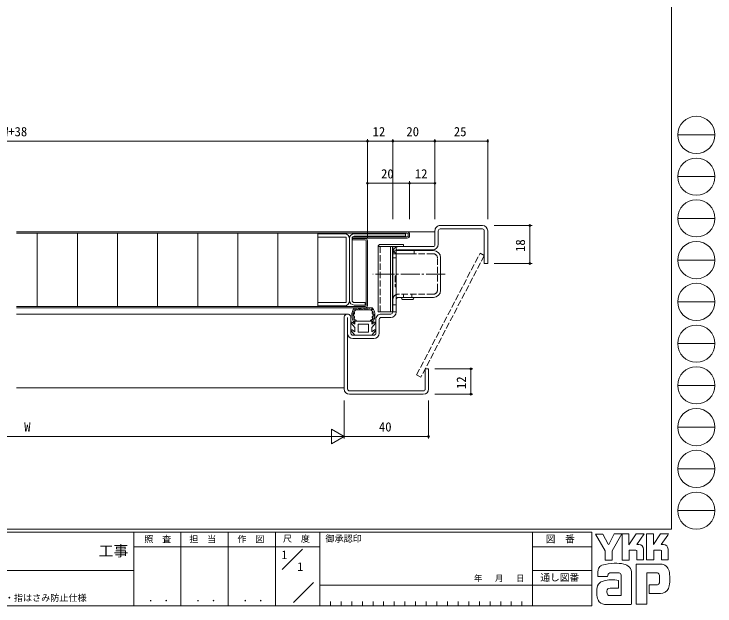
# Model space of a CAD drawing. Units: millimetres on the paper. Extents: x -397 to 397, y -282 to 282.
# Drawn here: x 64.6 to 396.7, y -282.1 to -1.4 of the extents above; entities that cross this region are included whole.
import ezdxf
from ezdxf.enums import TextEntityAlignment as Align

# ---------------------------------------------------------------- set-up
doc = ezdxf.new("R2010")
doc.units = ezdxf.units.MM
doc.linetypes.add('CHAIN2', pattern=[12, 9, -1, 1, -1])
doc.linetypes.add('DASHED3', pattern=[4, 3, -1])
doc.layers.add('0-0_0', color=3, linetype='Continuous')
for name, color, linetype, lineweight in [('0-1_USER1', 4, 'Continuous', 9), ('0-2_YKK_ZWAK', 2, 'Continuous', 9), ('0-3_YKK_11', 6, 'Continuous', 9), ('0-4_YKK_12', 7, 'Continuous', 9), ('0-6_YKK_D', 7, 'Continuous', 9)]:
    doc.layers.add(name, color=color, linetype=linetype, lineweight=lineweight)
doc.styles.add('ＭＳ ゴシック', font='')
doc.styles.get('ＭＳ ゴシック').set_extended_font_data('MS Gothic')

msp = doc.modelspace()

# ---------------------------------------------------------------- linework, layer by layer
at = {"layer": '0-1_USER1'}
for p, q in [((65.818, -104.686), (250.818, -104.686)), ((250.918, -105.286), (65.818, -105.286)), ((75.618, -105.286), (75.618, -140.086)), ((94.618, -105.286), (94.618, -140.086)), ((113.618, -105.286), (113.618, -140.086)), ((132.618, -105.286), (132.618, -140.086)), ((151.618, -105.286), (151.618, -140.086)), ((170.618, -105.286), (170.618, -140.086)), ((189.618, -105.286), (189.618, -140.086)), ((208.618, -105.286), (208.618, -140.086)), ((251.418, -105.786), (251.418, -106.586)), ((252.018, -105.886), (252.018, -106.486)), ((225.018, -107.686), (250.818, -107.686)), ((225.018, -107.886), (225.018, -108.486)), ((225.018, -107.886), (231.018, -107.886)), ((225.018, -108.486), (230.918, -108.486)), ((231.418, -108.986), (231.418, -139.586)), ((232.018, -139.686), (232.018, -108.886)), ((249.118, -111.686), (237.118, -111.686)), ((237.118, -142.686), (237.118, -111.686)), ((242.968, -142.686), (242.968, -111.686)), ((243.968, -142.686), (243.968, -111.686)), ((244.118, -142.686), (244.118, -111.686)), ((245.618, -111.686), (244.118, -111.686)), ((245.618, -113.586), (245.618, -111.686)), ((246.618, -113.586), (245.618, -113.586)), ((254.118, -115.086), (245.618, -115.086)), ((245.618, -136.786), (245.618, -115.086)), ((263.318, -113.586), (246.618, -113.586)), ((254.118, -115.086), (254.118, -113.586)), ((266.718, -132.386), (266.718, -116.986)), ((263.318, -135.786), (246.618, -135.786)), ((245.618, -142.686), (245.618, -136.786)), ((253.118, -136.786), (249.118, -136.786)), ((230.918, -140.086), (65.818, -140.086)), ((65.818, -140.686), (231.018, -140.686)), ((225.337, -142.688), (225.537, -142.688)), ((225.551, -142.211), (225.751, -142.211)), ((225.611, -142.676), (225.811, -142.676)), ((234.361, -140.686), (225.875, -140.686)), ((225.885, -141.472), (226.085, -141.472)), ((226.076, -141.77), (226.276, -141.77)), ((226.136, -140.839), (226.336, -140.839)), ((226.231, -141.388), (226.431, -141.388)), ((226.599, -141.686), (233.638, -141.686)), ((226.911, -141.184), (227.111, -141.184)), ((227.197, -141.47), (227.397, -141.47)), ((227.644, -140.988), (227.844, -140.988)), ((227.912, -141.256), (228.112, -141.256)), ((228.359, -141.273), (228.559, -141.273)), ((228.717, -141.041), (228.917, -141.041)), ((228.985, -141.184), (229.185, -141.184)), ((229.646, -141.416), (229.846, -141.416)), ((229.986, -141.005), (230.186, -141.005)), ((230.432, -141.416), (230.632, -141.416)), ((230.718, -141.077), (230.918, -141.077)), ((231.111, -141.363), (231.311, -141.363)), ((231.54, -141.22), (231.74, -141.22)), ((232.13, -141.166), (232.33, -141.166)), ((232.202, -141.559), (232.402, -141.559)), ((233.042, -141.095), (233.242, -141.095)), ((233.722, -140.72), (233.922, -140.72)), ((233.846, -141.381), (234.046, -141.381)), ((233.913, -141.829), (234.113, -141.829)), ((234.033, -141.483), (234.233, -141.483)), ((234.152, -140.982), (234.352, -140.982)), ((234.319, -142.068), (234.519, -142.068)), ((234.45, -141.591), (234.65, -141.591)), ((234.725, -142.605), (234.925, -142.605)), ((243.968, -142.686), (237.118, -142.686)), ((245.618, -142.686), (244.118, -142.686)), ((224.836, -145.074), (225.036, -145.074)), ((225.026, -144.442), (225.226, -144.442)), ((225.038, -143.678), (225.238, -143.678)), ((225.17, -143.285), (225.37, -143.285)), ((225.205, -144.466), (225.405, -144.466)), ((225.241, -143.869), (225.441, -143.869)), ((225.367, -145.489), (225.567, -145.489)), ((225.372, -145.157), (225.572, -145.157)), ((225.414, -145.912), (225.614, -145.912)), ((225.444, -143.416), (225.644, -143.416)), ((225.575, -142.915), (225.775, -142.915)), ((225.599, -144.99), (225.799, -144.99)), ((234.51, -142.986), (234.71, -142.986)), ((234.677, -145.062), (234.877, -145.062)), ((234.88, -145.583), (235.08, -145.583)), ((234.927, -143.32), (235.127, -143.32)), ((234.951, -143.738), (235.151, -143.738)), ((235.082, -144.561), (235.282, -144.561)), ((235.237, -145.169), (235.437, -145.169)), ((235.249, -143.881), (235.449, -143.881)), ((235.285, -144.418), (235.485, -144.418)), ((226.118, -150.086), (224.374, -148.008)), ((226.118, -148.467), (224.771, -147.566)), ((225.473, -146.299), (225.673, -146.299)), ((225.801, -146.92), (226.001, -146.92)), ((226.118, -146.986), (230.118, -146.986)), ((226.118, -148.467), (226.118, -146.986)), ((227.618, -148.486), (232.618, -148.486)), ((227.618, -152.186), (227.618, -148.486)), ((234.118, -146.986), (230.118, -146.986)), ((234.047, -146.651), (234.247, -146.651)), ((234.118, -148.467), (234.118, -146.986)), ((234.118, -148.467), (235.466, -147.566)), ((234.118, -150.086), (235.862, -148.008)), ((234.34, -146.322), (234.54, -146.322)), ((234.399, -147.026), (234.599, -147.026)), ((234.821, -146.146), (235.021, -146.146)), ((226.118, -153.686), (224.374, -151.608)), ((226.118, -152.067), (224.771, -151.165)), ((226.118, -152.067), (226.118, -150.086)), ((234.118, -152.067), (234.118, -150.086)), ((234.118, -152.067), (235.466, -151.165)), ((234.118, -153.686), (235.862, -151.608)), ((234.118, -153.686), (226.118, -153.686))]:
    msp.add_line(p, q, dxfattribs=at)
at = {"layer": '0-1_USER1', "linetype": 'DASHED3'}
for p, q in [((238.118, -142.686), (238.118, -111.686)), ((245.618, -115.086), (244.118, -115.086)), ((245.618, -115.086), (245.618, -113.586)), ((254.118, -115.086), (254.118, -113.686)), ((263.218, -115.086), (254.118, -115.086)), ((255.364, -172.492), (285.378, -114.837)), ((287.418, -115.899), (257.405, -173.554)), ((287.418, -115.899), (285.378, -114.837)), ((245.618, -117.036), (244.118, -117.036)), ((265.218, -132.286), (265.218, -117.086)), ((245.618, -125.536), (245.168, -125.536)), ((245.168, -125.536), (245.168, -130.836)), ((244.118, -131.886), (243.968, -132.036)), ((245.168, -130.836), (245.618, -130.836)), ((263.218, -134.286), (246.518, -134.286)), ((249.118, -135.786), (249.118, -134.286)), ((253.118, -135.786), (253.118, -134.286)), ((245.618, -139.336), (244.118, -139.336)), ((255.364, -172.492), (257.405, -173.554))]:
    msp.add_line(p, q, dxfattribs=at)
at = {"layer": '0-1_USER1', "linetype": 'CHAIN2'}
msp.add_line((268.813, -124.686), (234.542, -124.686), dxfattribs=at)
at = {"layer": '0-1_USER1'}
for points in [[(250.918, -107.086), (225.018, -107.086), (225.018, -107.686)], [(249.118, -111.686), (249.118, -110.686), (238.118, -110.686)], [(226.599, -141.686), (226.595, -141.695), (226.592, -141.703), (226.588, -141.711), (226.584, -141.719), (226.581, -141.727), (226.577, -141.735), (226.573, -141.743), (226.569, -141.751), (226.565, -141.759), (226.561, -141.767), (226.556, -141.775), (226.552, -141.782), (226.548, -141.79), (226.543, -141.797), (226.501, -141.853), (226.451, -141.903), (226.395, -141.949), (226.333, -141.992), (226.268, -142.031), (226.2, -142.069), (226.133, -142.105), (226.066, -142.141), (226.002, -142.177), (225.942, -142.214), (225.888, -142.253), (225.841, -142.294), (225.803, -142.339), (225.776, -142.388), (225.76, -142.441), (225.754, -142.499), (225.757, -142.56), (225.767, -142.625), (225.783, -142.693), (225.802, -142.763), (225.824, -142.835), (225.846, -142.908), (225.867, -142.982), (225.886, -143.057), (225.9, -143.131)], [(234.036, -142.069), (233.969, -142.031), (233.903, -141.992), (233.842, -141.949), (233.785, -141.903), (233.735, -141.853), (233.694, -141.797), (233.689, -141.79), (233.684, -141.782), (233.68, -141.775), (233.676, -141.767), (233.672, -141.759), (233.667, -141.751), (233.664, -141.743), (233.66, -141.735), (233.656, -141.727), (233.652, -141.719), (233.648, -141.711), (233.645, -141.703), (233.641, -141.695), (233.638, -141.686)], [(234.771, -144.354), (234.797, -144.298), (234.813, -144.242), (234.818, -144.186), (234.811, -144.131), (234.794, -144.076), (234.767, -144.02), (234.732, -143.964), (234.691, -143.907), (234.647, -143.85), (234.599, -143.792), (234.551, -143.733), (234.503, -143.673), (234.458, -143.611), (234.417, -143.548), (234.382, -143.483), (234.354, -143.416), (234.336, -143.347), (234.327, -143.277), (234.328, -143.204), (234.336, -143.131), (234.35, -143.057), (234.369, -142.982), (234.39, -142.908), (234.412, -142.835), (234.434, -142.763), (234.453, -142.693), (234.469, -142.625), (234.479, -142.56), (234.482, -142.499), (234.476, -142.441), (234.46, -142.388), (234.433, -142.339), (234.395, -142.294), (234.348, -142.253), (234.294, -142.214), (234.234, -142.177), (234.17, -142.141), (234.104, -142.105), (234.036, -142.069)], [(225.9, -143.131), (225.908, -143.204), (225.909, -143.277), (225.901, -143.347), (225.882, -143.416), (225.854, -143.483), (225.819, -143.548), (225.778, -143.611), (225.733, -143.673), (225.685, -143.733), (225.637, -143.792), (225.59, -143.85), (225.545, -143.907), (225.504, -143.964), (225.47, -144.02), (225.443, -144.076), (225.425, -144.131), (225.418, -144.186), (225.423, -144.242), (225.44, -144.298), (225.465, -144.354), (225.499, -144.41), (225.538, -144.467), (225.582, -144.525), (225.629, -144.583), (225.677, -144.643), (225.725, -144.703), (225.771, -144.765), (225.813, -144.828), (225.85, -144.892), (225.879, -144.958), (225.901, -145.025), (225.913, -145.094), (225.916, -145.164), (225.911, -145.236), (225.901, -145.308), (225.886, -145.38), (225.868, -145.452), (225.848, -145.524), (225.828, -145.595)], [(225.828, -145.595), (225.808, -145.665), (225.792, -145.733), (225.779, -145.8), (225.771, -145.864), (225.769, -145.926), (225.776, -145.985), (225.792, -146.041), (225.816, -146.093), (225.848, -146.143), (225.888, -146.191), (225.935, -146.236), (225.987, -146.279), (226.045, -146.32), (226.107, -146.359), (226.174, -146.398), (226.244, -146.435), (226.316, -146.471), (226.391, -146.506), (226.466, -146.541), (226.543, -146.575)], [(233.694, -146.575), (233.77, -146.541), (233.846, -146.506), (233.92, -146.471), (233.993, -146.435), (234.063, -146.398), (234.129, -146.359), (234.192, -146.32), (234.249, -146.279), (234.302, -146.236), (234.348, -146.191), (234.388, -146.143), (234.42, -146.093), (234.445, -146.041), (234.46, -145.985), (234.467, -145.926), (234.466, -145.864), (234.458, -145.8), (234.445, -145.733), (234.428, -145.665), (234.409, -145.595), (234.388, -145.524), (234.369, -145.452), (234.35, -145.38), (234.336, -145.308), (234.325, -145.236), (234.321, -145.165), (234.324, -145.094), (234.336, -145.025), (234.357, -144.958), (234.387, -144.892), (234.424, -144.828), (234.466, -144.765), (234.511, -144.703), (234.559, -144.643), (234.607, -144.583), (234.654, -144.525), (234.698, -144.467), (234.738, -144.41), (234.771, -144.354)], [(227.618, -152.186), (232.618, -152.186), (232.618, -148.486)]]:
    msp.add_lwpolyline(points, dxfattribs=at)
for centre, radius, start, end in [((250.818, -105.886), 1.2, 0, 90), ((250.918, -105.786), 0.5, 0, 90), ((230.918, -108.986), 0.5, 0, 90), ((231.018, -108.886), 1, 0, 90), ((250.818, -106.486), 1.2, 270, 0), ((250.918, -106.586), 0.5, 270, 0), ((238.118, -111.686), 1, 90, 180), ((246.618, -112.586), 1, 180, 270), ((245.618, -115.086), 1.5, 135.9945, 180), ((245.618, -115.086), 1.5, 90, 135.9945), ((263.318, -116.986), 3.4, 0, 90), ((263.318, -132.386), 3.4, 270, 0), ((246.618, -136.786), 1, 90, 180), ((249.118, -135.786), 1, 180, 270), ((253.118, -135.786), 1, 270, 0), ((230.118, -144.186), 5.5, 140.48036, 223.34175), ((230.918, -139.586), 0.5, 270, 0), ((231.018, -139.686), 1, 270, 0), ((230.118, -144.186), 5.5, 316.65824, 39.51963), ((224.604, -147.815), 0.3, 56.21114, 220.00244), ((230.118, -144.186), 4.3, 213.7499, 220.62928), ((230.118, -144.186), 4.3, 319.37051, 326.2499), ((235.633, -147.815), 0.3, 319.99756, 123.78886), ((224.604, -151.415), 0.3, 56.21114, 220.00244), ((235.633, -151.415), 0.3, 319.99756, 123.78886)]:
    msp.add_arc(centre, radius, start, end, dxfattribs=at)
at = {"layer": '0-1_USER1', "linetype": 'DASHED3'}
for centre, radius, start, end in [((246.518, -112.686), 2.4, 180, 270), ((263.218, -117.086), 2, 0, 90), ((263.218, -132.286), 2, 270, 0), ((246.518, -136.686), 2.4, 112.02431, 180), ((246.518, -136.686), 2.4, 90, 112.02431)]:
    msp.add_arc(centre, radius, start, end, dxfattribs=at)
at = {"layer": '0-2_YKK_ZWAK'}
for p, q in [((250.818, -104.686), (264.018, -104.686)), ((65.818, -143.686), (222.618, -143.686)), ((65.818, -178.686), (221.018, -178.686))]:
    msp.add_line(p, q, dxfattribs=at)
at = {"layer": '0-3_YKK_11'}
for p, q in [((-105.982, -61.686), (232.018, -61.686)), ((232.018, -107.886), (232.018, -60.686)), ((232.018, -107.886), (232.018, -60.686)), ((232.018, -61.686), (244.018, -61.686)), ((244.018, -98.686), (244.018, -60.686)), ((244.018, -98.686), (244.018, -60.686)), ((244.018, -61.686), (264.018, -61.686)), ((264.018, -98.686), (264.018, -60.686)), ((264.018, -98.686), (264.018, -60.686)), ((264.018, -61.686), (289.018, -61.686)), ((289.018, -98.686), (289.018, -60.686)), ((232.018, -98.686), (232.018, -80.686)), ((252.018, -81.686), (232.018, -81.686)), ((252.018, -98.686), (252.018, -80.686)), ((252.018, -98.686), (252.018, -80.686)), ((264.018, -81.686), (252.018, -81.686)), ((264.018, -98.686), (264.018, -80.686)), ((292.018, -101.686), (310.018, -101.686)), ((309.018, -119.686), (309.018, -101.686)), ((292.018, -119.686), (310.018, -119.686)), ((264.018, -169.686), (282.018, -169.686)), ((281.018, -169.686), (281.018, -181.686)), ((264.018, -181.686), (282.018, -181.686)), ((221.018, -184.686), (221.018, -202.686)), ((221.018, -184.686), (221.018, -202.686)), ((261.018, -184.686), (261.018, -202.686)), ((221.018, -201.686), (214.956, -198.186)), ((214.956, -198.186), (214.956, -205.186)), ((-71.982, -201.686), (214.018, -201.686)), ((221.018, -201.686), (208.894, -201.686)), ((221.018, -201.686), (214.956, -205.186)), ((221.018, -201.686), (261.018, -201.686))]:
    msp.add_line(p, q, dxfattribs=at)
for centre in [(232.018, -61.686), (232.018, -61.686), (244.018, -61.686), (244.018, -61.686), (264.018, -61.686), (264.018, -61.686), (289.018, -61.686), (232.018, -81.686), (252.018, -81.686), (252.018, -81.686), (264.018, -81.686), (309.018, -101.686), (309.018, -119.686), (281.018, -169.686), (281.018, -181.686), (261.018, -201.686)]:
    msp.add_circle(centre, 0.425, dxfattribs=at)
at = {"layer": '0-4_YKK_12'}
for p, q in [((266.518, -101.686), (286.518, -101.686)), ((264.018, -110.786), (264.018, -104.186)), ((265.618, -104.186), (265.618, -110.486)), ((286.518, -103.286), (266.518, -103.286)), ((223.618, -107.686), (223.618, -137.286)), ((223.618, -137.286), (223.618, -108.086)), ((224.818, -137.286), (224.818, -107.686)), ((246.818, -111.686), (263.118, -111.686)), ((244.018, -142.786), (244.018, -114.486)), ((245.618, -114.186), (245.618, -142.786)), ((262.818, -113.286), (246.518, -113.286)), ((221.018, -179.186), (221.018, -145.286)), ((222.618, -145.286), (222.618, -179.186)), ((224.218, -145.286), (224.218, -152.786)), ((238.518, -143.686), (243.118, -143.686)), ((243.118, -145.286), (238.518, -145.286)), ((236.018, -152.786), (236.018, -146.186)), ((237.618, -146.186), (237.618, -152.786)), ((225.118, -153.686), (235.118, -153.686)), ((235.118, -155.286), (225.118, -155.286)), ((223.518, -180.086), (258.518, -180.086)), ((258.518, -181.686), (223.518, -181.686))]:
    msp.add_line(p, q, dxfattribs=at)
for points in [[(221.118, -105.586), (208.618, -105.586), (208.618, -107.186), (222.018, -107.186)], [(225.718, -106.786), (250.118, -106.786), (250.118, -105.586), (225.718, -105.586)], [(289.018, -104.186), (289.018, -119.686), (287.418, -119.686), (287.418, -104.186)], [(222.018, -107.186), (222.018, -138.186), (208.618, -138.186), (208.618, -139.786), (221.118, -139.786)], [(225.718, -139.386), (230.968, -139.386), (230.968, -138.186), (225.718, -138.186)], [(259.418, -179.186), (259.418, -169.686), (261.018, -169.686), (261.018, -179.186)]]:
    msp.add_lwpolyline(points, dxfattribs=at)
for centre, radius, start, end in [((266.518, -104.186), 2.5, 89.99998, 180.00002), ((286.518, -104.186), 2.5, 0, 89.99998), ((221.118, -108.086), 2.5, 0.00001, 89.99999), ((225.718, -107.686), 2.1, 90.00001, 179.99999), ((266.518, -104.186), 0.9, 89.99998, 180.00002), ((286.518, -104.186), 0.9, 0, 89.99998), ((225.718, -107.686), 0.9, 90.00001, 179.99999), ((246.818, -114.486), 2.8, 89.99998, 180.00002), ((262.818, -110.486), 2.8, 270, 0), ((263.118, -110.786), 0.9, 270, 0), ((246.518, -114.186), 0.9, 89.99998, 180.00002), ((221.118, -137.286), 2.5, 270.00001, 359.99999), ((225.718, -137.286), 2.1, 180.00001, 269.99999), ((225.718, -137.286), 0.9, 180.00001, 269.99999), ((243.118, -142.786), 0.9, 270, 0), ((243.118, -142.786), 2.5, 270, 0), ((222.618, -145.286), 1.6, 0, 180.00054), ((238.518, -146.186), 2.5, 89.99998, 180.00002), ((238.518, -146.186), 0.9, 89.99998, 180.00002), ((225.118, -152.786), 2.5, 180.00002, 270), ((225.118, -152.786), 0.9, 180.00099, 270), ((235.118, -152.786), 0.9, 270, 0), ((235.118, -152.786), 2.5, 270, 0), ((223.518, -179.186), 2.5, 180.00002, 270), ((223.518, -179.186), 0.9, 180.00002, 270), ((258.518, -179.186), 0.9, 270, 0), ((258.518, -179.186), 2.5, 270, 0)]:
    msp.add_arc(centre, radius, start, end, dxfattribs=at)
at = {"layer": '0-6_YKK_D'}
for p, q in [((376.092, 279.3), (376.092, -245.7)), ((379.068, -58.716), (396.708, -58.716)), ((379.068, -78.512), (396.708, -78.512)), ((379.068, -98.308), (396.708, -98.308)), ((379.068, -118.104), (396.708, -118.104)), ((379.068, -137.9), (396.708, -137.9)), ((379.068, -157.696), (396.708, -157.696)), ((379.068, -177.492), (396.708, -177.492)), ((379.068, -197.288), (396.708, -197.288)), ((379.068, -217.084), (396.708, -217.084)), ((379.068, -236.88), (396.708, -236.88)), ((376.092, -245.7), (-393.908, -245.7)), ((338.292, -247.1), (-393.908, -247.1)), ((121.292, -247.1), (121.292, -282.1)), ((143.692, -247.1), (143.692, -282.1)), ((166.092, -247.1), (166.092, -282.1)), ((188.492, -247.1), (188.492, -282.1)), ((209.492, -247.1), (209.492, -282.1)), ((310.291, -247.1), (310.291, -282.1)), ((338.292, -247.1), (338.292, -282.1)), ((344.724, -255.899), (340.129, -248.006)), ((340.129, -248.006), (343.642, -248.006)), ((343.642, -248.006), (346.156, -252.709)), ((348.928, -247.898), (346.372, -252.871)), ((352.554, -247.898), (348.021, -255.926)), ((348.928, -247.898), (352.554, -247.898)), ((352.751, -260.331), (352.751, -247.925)), ((352.751, -247.925), (355.968, -247.925)), ((355.968, -253.023), (359.347, -247.871)), ((355.968, -247.925), (355.968, -253.023)), ((359.347, -247.871), (363.172, -247.871)), ((363.172, -247.871), (359.632, -253.006)), ((364.266, -260.223), (364.266, -247.817)), ((364.266, -247.817), (367.537, -247.817)), ((367.537, -253.008), (370.969, -247.817)), ((367.537, -247.817), (367.537, -253.008)), ((370.969, -247.817), (374.753, -247.817)), ((374.375, -248.465), (371.253, -252.925)), ((374.753, -247.817), (374.375, -248.465)), ((189.476, -254.099), (121.292, -254.099)), ((189.476, -254.099), (209.492, -254.099)), ((191.662, -264.836), (201.355, -255.143)), ((310.291, -254.1), (338.292, -254.1)), ((346.156, -252.709), (346.372, -252.871)), ((359.266, -255.682), (356.076, -255.682)), ((356.076, -255.682), (356.076, -260.331)), ((359.698, -255.845), (359.266, -255.682)), ((360.671, -253.006), (359.632, -253.006)), ((362.833, -255.169), (362.833, -260.25)), ((372.292, -252.925), (371.253, -252.925)), ((374.456, -255.169), (374.456, -260.196)), ((344.724, -260.358), (344.724, -255.899)), ((348.021, -255.926), (348.021, -260.358)), ((359.698, -260.25), (359.698, -255.845)), ((371.294, -260.196), (371.294, -255.817)), ((348.021, -260.358), (344.724, -260.358)), ((356.076, -260.331), (352.751, -260.331)), ((359.32, -262.196), (359.32, -281.306)), ((370.915, -262.196), (359.32, -262.196)), ((362.833, -260.25), (359.698, -260.25)), ((367.672, -260.223), (364.266, -260.223)), ((371.294, -260.146), (371.344, -260.196)), ((374.456, -260.196), (371.294, -260.196)), ((-7.508, -265.299), (121.292, -265.299)), ((310.291, -265.299), (338.292, -265.299)), ((351.238, -266.305), (347.54, -266.375)), ((352.319, -277.171), (352.319, -267.44)), ((357.211, -266.683), (357.211, -281.279)), ((364.347, -281.306), (364.347, -266.359)), ((364.347, -266.359), (368.996, -266.359)), ((370.465, -267.856), (370.483, -270.491)), ((196.964, -280.445), (206.488, -270.921)), ((209.492, -272.3), (310.291, -272.3)), ((338.292, -272.299), (310.291, -272.299)), ((350.265, -269.873), (350.967, -270.035)), ((350.967, -270.035), (350.967, -273.63)), ((369.104, -272.089), (365.563, -272.089)), ((365.563, -272.089), (365.563, -276.225)), ((350.967, -273.63), (346.973, -273.635)), ((346.697, -277.171), (352.319, -277.171)), ((351.886, -277.171), (352.238, -277.171)), ((352.319, -277.17), (352.32, -277.171)), ((365.563, -276.225), (370.888, -276.225)), ((370.888, -276.225), (371.969, -275.982)), ((-393.908, -282.1), (338.292, -282.1)), ((214.532, -280), (214.532, -282.1)), ((219.572, -280), (219.572, -282.1)), ((224.612, -280), (224.612, -282.1)), ((229.652, -280), (229.652, -282.1)), ((234.692, -280), (234.692, -282.1)), ((239.732, -280), (239.732, -282.1)), ((244.772, -280), (244.772, -282.1)), ((249.812, -280), (249.812, -282.1)), ((254.852, -280), (254.852, -282.1)), ((259.892, -280), (259.892, -282.1)), ((264.932, -280), (264.932, -282.1)), ((269.972, -280), (269.972, -282.1)), ((275.012, -280), (275.012, -282.1)), ((280.052, -280), (280.052, -282.1)), ((285.092, -280), (285.092, -282.1)), ((290.132, -280), (290.132, -282.1)), ((295.172, -280), (295.172, -282.1)), ((300.211, -280), (300.211, -282.1)), ((305.251, -280), (305.251, -282.1)), ((345.859, -281.36), (344.372, -281.36)), ((356.887, -281.333), (345.859, -281.36)), ((357.211, -281.279), (356.887, -281.333)), ((359.32, -281.306), (363.563, -281.306)), ((363.563, -281.306), (364.347, -281.306))]:
    msp.add_line(p, q, dxfattribs=at)
for points in [[(371.294, -255.817), (370.861, -255.655), (367.672, -255.655), (367.672, -260.223)], [(345.859, -268.17), (341.21, -268.17), (341.21, -266.241)]]:
    msp.add_lwpolyline(points, dxfattribs=at)
for centre in [(387.888, -58.716), (387.888, -78.512), (387.888, -98.308), (387.888, -118.104), (387.888, -137.9), (387.888, -157.696), (387.888, -177.492), (387.888, -197.288), (387.888, -217.084), (387.888, -236.88)]:
    msp.add_circle(centre, 8.82, dxfattribs=at)
for centre, radius, start, end in [((360.671, -255.169), 2.163, 0.00166, 89.99604), ((372.292, -255.088), 2.163, 0.00166, 89.99604), ((349.014, -279.501), 17.68, 89.89165, 109.30848), ((349.533, -282.563), 20.748, 78.7801, 91.46938), ((352.822, -266.596), 4.449, 40.66422, 80.31694), ((370.764, -266.54), 4.341, 14.44572, 87.08746), ((346.251, -266.266), 5.037, 158.41083, 179.71775), ((343.898, -265.155), 2.444, 109.02127, 161.51264), ((352.601, -266.585), 4.612, 358.78059, 38.76563), ((354.458, -269.287), 20.86, 350.99027, 10.67625), ((347.967, -268.107), 2.109, 138.46382, 181.71359), ((347.407, -268.071), 1.701, 85.50551, 126.78038), ((350.748, -267.854), 1.625, 14.7552, 72.44995), ((369.157, -267.579), 1.229, 16.43123, 96.91661), ((366.823, -268.308), 3.673, 4.93423, 17.03552), ((344.719, -274.027), 3.908, 121.82711, 169.08475), ((347.812, -282.954), 13.309, 79.38098, 112.05825), ((369.105, -270.784), 1.306, 269.95468, 342.90145), ((366.802, -270.141), 3.697, 343.6902, 354.75362), ((351.741, -275.495), 11.082, 168.76372, 199.80079), ((347.874, -275.428), 2.369, 171.08203, 216.71923), ((346.982, -275.079), 1.445, 90.33953, 178.03639), ((370.827, -271.845), 4.291, 285.44291, 349.90448), ((346.942, -275.665), 1.526, 230.9728, 260.75491), ((344.732, -277.543), 3.823, 207.31435, 263.59464)]:
    msp.add_arc(centre, radius, start, end, dxfattribs=at)

# ---------------------------------------------------------------- texts
at = {"layer": '0-0_0', "style": 'ＭＳ ゴシック'}
for s, height, p in [('1', 4.106, (191.292, -261.099)), ('1', 4.106, (198.825, -266.699)), ('スチールドア 片開き 耐震防犯・指はさみ防止仕様', 3.079, (-0.011, -280.725))]:
    msp.add_text(s, height=height, dxfattribs=at).set_placement(p, align=Align.BOTTOM_LEFT)
at = {"layer": '0-3_YKK_11', "style": 'ＭＳ ゴシック'}
for s, p in [('DW=W+38', (49.898, -60.686)), ('12', (234.498, -60.686)), ('20', (250.498, -60.686)), ('25', (272.998, -60.686)), ('20', (238.498, -80.686)), ('12', (254.498, -80.686)), ('W', (69.418, -200.686)), ('40', (237.498, -200.686))]:
    msp.add_text(s, height=4.399, dxfattribs=at).set_placement(p, align=Align.BOTTOM_LEFT)
for s, p in [('18', (308.018, -114.206)), ('12', (280.018, -179.206))]:
    msp.add_text(s, height=4.399, rotation=90, dxfattribs=at).set_placement(p, align=Align.BOTTOM_LEFT)
at = {"layer": '0-6_YKK_D', "style": 'ＭＳ ゴシック'}
for s, height, p in [('照  査', 3.079, (126.281, -252.88)), ('担  当', 3.079, (147.646, -252.88)), ('作  図', 3.079, (170.412, -252.862)), ('尺  度', 3.079, (192.004, -252.637)), ('御承認印', 3.079, (212.159, -252.633)), ('図\u3000番', 3.284, (316.489, -252.962)), ('工事', 5.132, (104.723, -260.056)), ('年   月   日', 2.903, (282.468, -271.269)), ('通し図番', 3.284, (313.971, -271.185)), (' ． ．', 3.592, (125.747, -281.046)), (' ． ．', 3.592, (148.147, -281.046)), (' ． ．', 3.592, (170.547, -281.046))]:
    msp.add_text(s, height=height, dxfattribs=at).set_placement(p, align=Align.BOTTOM_LEFT)

doc.saveas('drawing.dxf')
